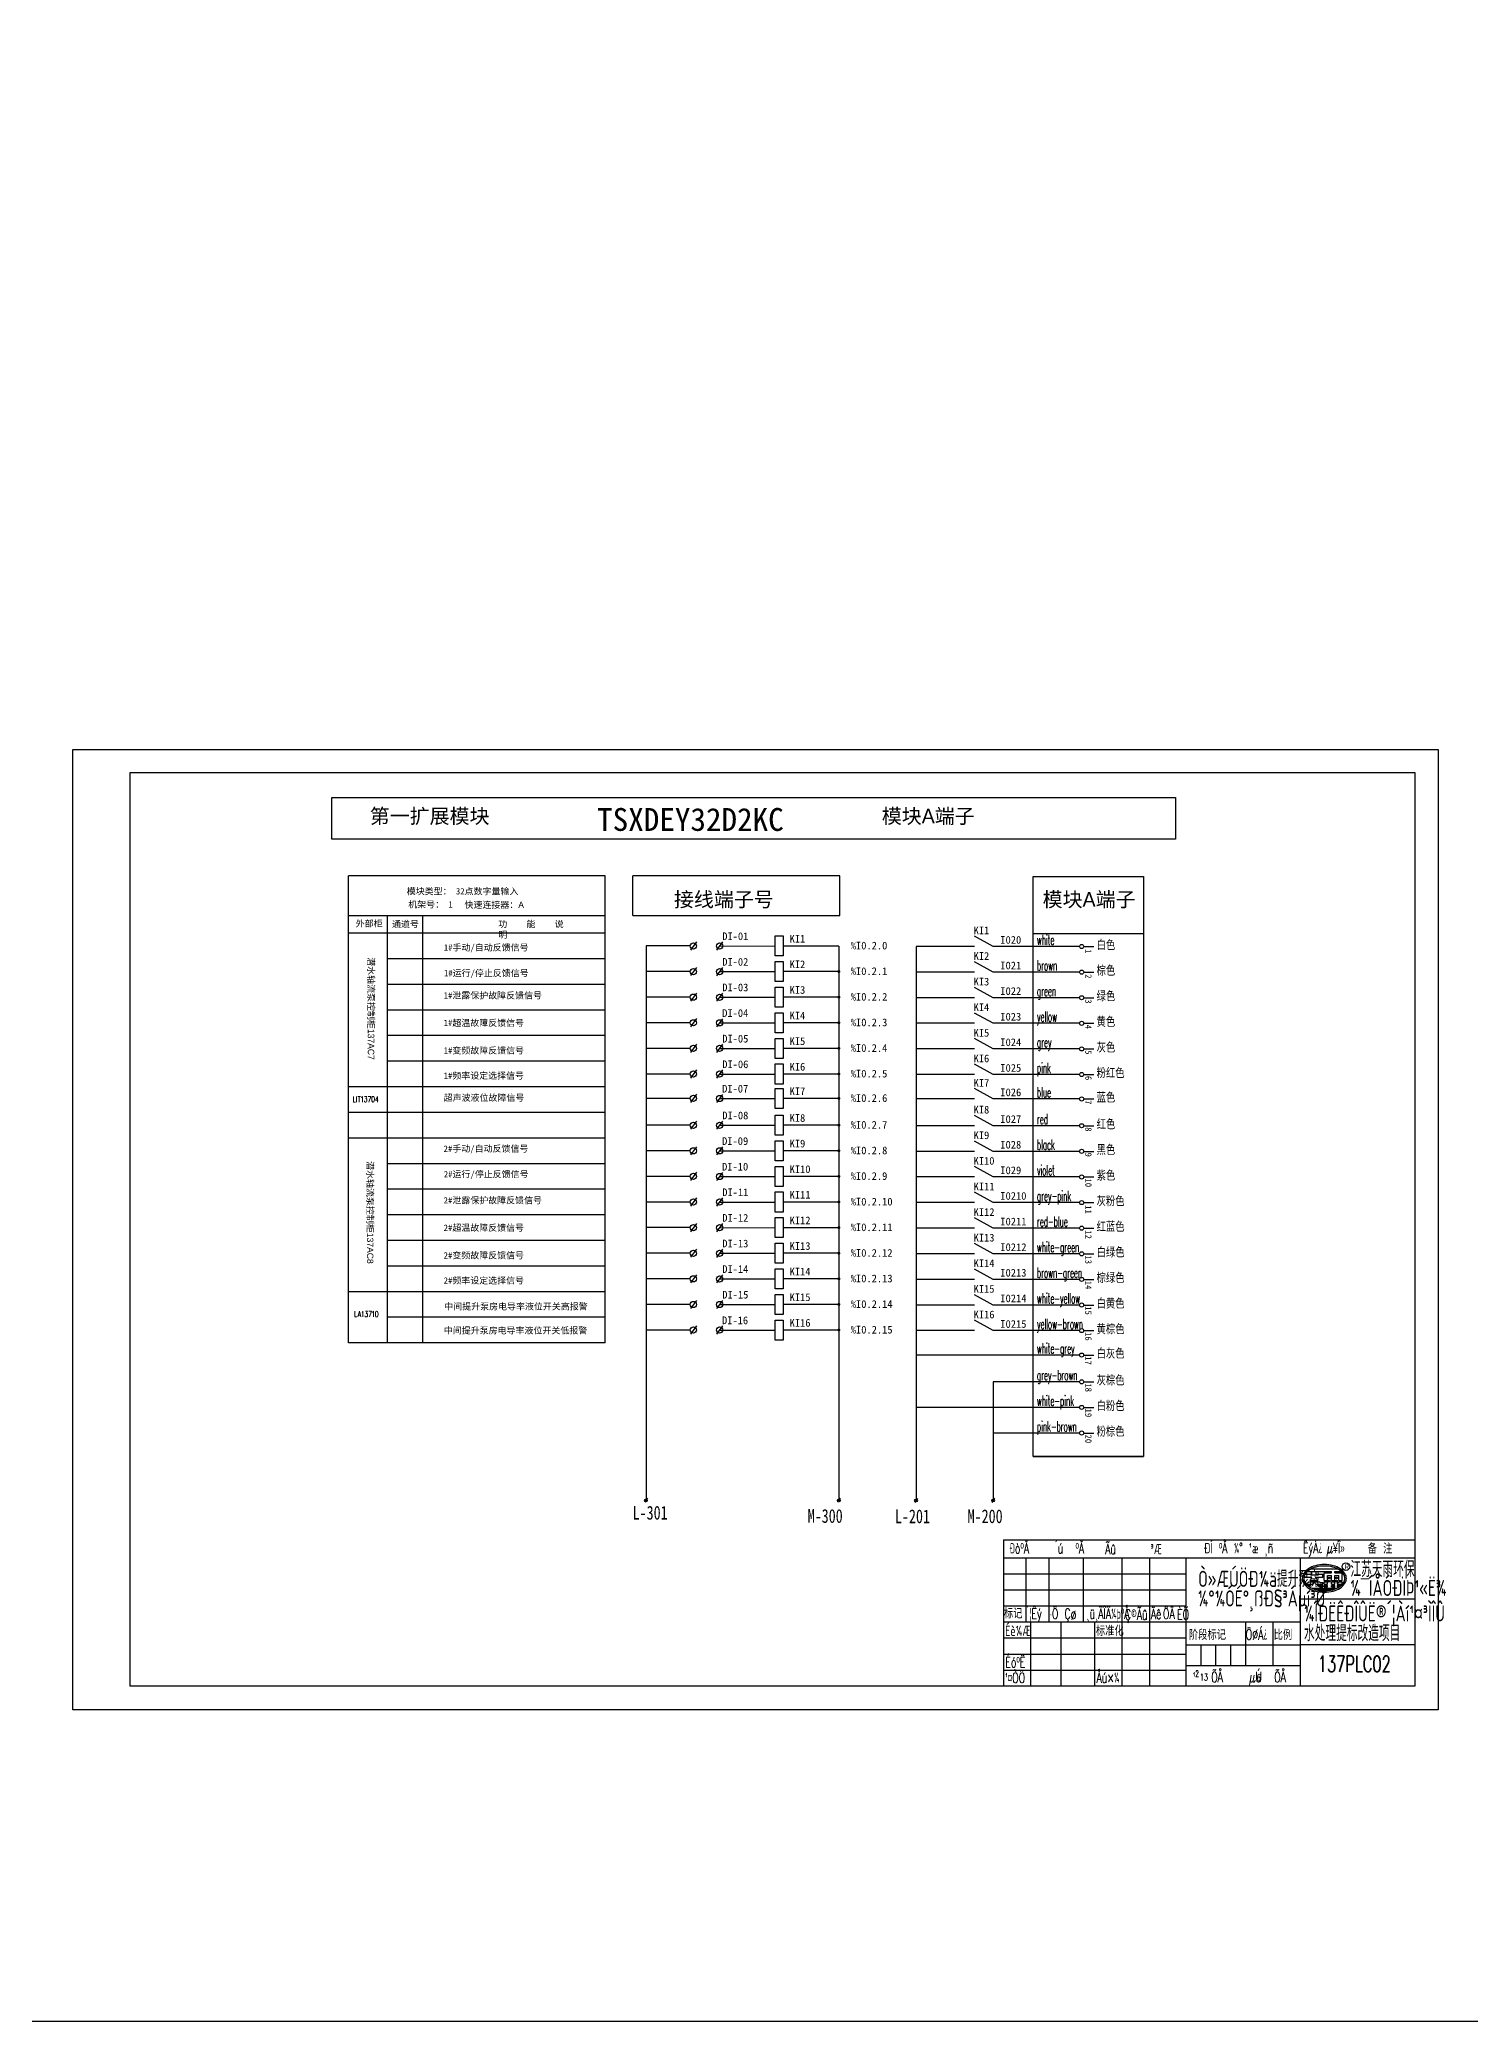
# Model space of a CAD drawing. Header units: millimetres. Extents: x 201 to 11482, y -7821 to 251.
# Drawn here: x 4357 to 4983, y -5888 to -5021 of the extents above; entities that cross this region are included whole.
import ezdxf
from ezdxf.enums import TextEntityAlignment as Align

# ---------------------------------------------------------------- set-up
doc = ezdxf.new("R2010")
doc.units = ezdxf.units.MM
doc.linetypes.add('CENTER2', pattern=[1.125, 0.75, -0.125, 0.125, -0.125])
doc.layers.add('LINE_THIN', color=2, linetype='Continuous')
doc.layers.add('TEXT', color=6, linetype='Continuous')
doc.layers.add('SECTION', color=3, linetype='CENTER2', lineweight=9)
doc.styles.add('HZ', font='txt', dxfattribs={"width": 0.67, "bigfont": 'hztxt'})
doc.styles.add('HZTXT', font='tssdeng.shx', dxfattribs={"width": 0.8, "bigfont": 'hztxt.shx'})

msp = doc.modelspace()

# ---------------------------------------------------------------- hatches: boundary and pattern name
at = {"linetype": 'ByBlock'}
h = msp.add_hatch(color=256, dxfattribs=at)
h.paths.add_polyline_path([(4706.646, -5428.005, 0.4142136), (4705.99, -5428.662, 0.4142136), (4706.646, -5429.318)])
h.paths.add_polyline_path([(4707.303, -5428.662), (4706.646, -5428.662), (4706.646, -5429.318, 0.4142136)])
h.paths.add_polyline_path([(4706.646, -5428.005), (4706.646, -5428.662), (4707.303, -5428.662, 0.4142136)])
h = msp.add_hatch(color=256, dxfattribs=at)
h.paths.add_polyline_path([(4706.646, -5439.204, 0.4142136), (4705.99, -5439.86, 0.4142136), (4706.646, -5440.517)])
h.paths.add_polyline_path([(4707.303, -5439.86), (4706.646, -5439.86), (4706.646, -5440.517, 0.4142136)])
h.paths.add_polyline_path([(4706.646, -5439.204), (4706.646, -5439.86), (4707.303, -5439.86, 0.4142136)])
h = msp.add_hatch(color=256, dxfattribs=at)
h.paths.add_polyline_path([(4706.646, -5450.403, 0.4142136), (4705.99, -5451.059, 0.4142136), (4706.646, -5451.716)])
h.paths.add_polyline_path([(4707.303, -5451.059), (4706.646, -5451.059), (4706.646, -5451.716, 0.4142136)])
h.paths.add_polyline_path([(4706.646, -5450.403), (4706.646, -5451.059), (4707.303, -5451.059, 0.4142136)])
h = msp.add_hatch(color=256, dxfattribs=at)
h.paths.add_polyline_path([(4706.646, -5461.602, 0.4142136), (4705.99, -5462.258, 0.4142136), (4706.646, -5462.915)])
h.paths.add_polyline_path([(4707.303, -5462.258), (4706.646, -5462.258), (4706.646, -5462.915, 0.4142136)])
h.paths.add_polyline_path([(4706.646, -5461.602), (4706.646, -5462.258), (4707.303, -5462.258, 0.4142136)])
h = msp.add_hatch(color=256, dxfattribs=at)
h.paths.add_polyline_path([(4706.646, -5472.8, 0.4142136), (4705.99, -5473.457, 0.4142136), (4706.646, -5474.113)])
h.paths.add_polyline_path([(4707.303, -5473.457), (4706.646, -5473.457), (4706.646, -5474.113, 0.4142136)])
h.paths.add_polyline_path([(4706.646, -5472.8), (4706.646, -5473.457), (4707.303, -5473.457, 0.4142136)])
h = msp.add_hatch(color=256, dxfattribs=at)
h.paths.add_polyline_path([(4706.646, -5483.488, 0.4142136), (4705.99, -5484.145, 0.4142136), (4706.646, -5484.801)])
h.paths.add_polyline_path([(4707.303, -5484.145), (4706.646, -5484.145), (4706.646, -5484.801, 0.4142136)])
h.paths.add_polyline_path([(4706.646, -5483.488), (4706.646, -5484.145), (4707.303, -5484.145, 0.4142136)])
h = msp.add_hatch(color=256, dxfattribs=at)
h.paths.add_polyline_path([(4706.646, -5495.198, 0.4142136), (4705.99, -5495.855, 0.4142136), (4706.646, -5496.511)])
h.paths.add_polyline_path([(4707.303, -5495.855), (4706.646, -5495.855), (4706.646, -5496.511, 0.4142136)])
h.paths.add_polyline_path([(4706.646, -5495.198), (4706.646, -5495.855), (4707.303, -5495.855, 0.4142136)])
h = msp.add_hatch(color=256, dxfattribs=at)
h.paths.add_polyline_path([(4706.646, -5506.397, 0.4142136), (4705.99, -5507.053, 0.4142136), (4706.646, -5507.71)])
h.paths.add_polyline_path([(4707.303, -5507.053), (4706.646, -5507.053), (4706.646, -5507.71, 0.4142136)])
h.paths.add_polyline_path([(4706.646, -5506.397), (4706.646, -5507.053), (4707.303, -5507.053, 0.4142136)])
h = msp.add_hatch(color=256, dxfattribs=at)
h.paths.add_polyline_path([(4706.646, -5517.596, 0.4142136), (4705.99, -5518.252, 0.4142136), (4706.646, -5518.909)])
h.paths.add_polyline_path([(4707.303, -5518.252), (4706.646, -5518.252), (4706.646, -5518.909, 0.4142136)])
h.paths.add_polyline_path([(4706.646, -5517.596), (4706.646, -5518.252), (4707.303, -5518.252, 0.4142136)])
h = msp.add_hatch(color=256, dxfattribs=at)
h.paths.add_polyline_path([(4706.646, -5528.795, 0.4142136), (4705.99, -5529.451, 0.4142136), (4706.646, -5530.108)])
h.paths.add_polyline_path([(4707.303, -5529.451), (4706.646, -5529.451), (4706.646, -5530.108, 0.4142136)])
h.paths.add_polyline_path([(4706.646, -5528.795), (4706.646, -5529.451), (4707.303, -5529.451, 0.4142136)])
h = msp.add_hatch(color=256, dxfattribs=at)
h.paths.add_polyline_path([(4706.646, -5539.994, 0.4142136), (4705.99, -5540.65, 0.4142136), (4706.646, -5541.307)])
h.paths.add_polyline_path([(4707.303, -5540.65), (4706.646, -5540.65), (4706.646, -5541.307, 0.4142136)])
h.paths.add_polyline_path([(4706.646, -5539.994), (4706.646, -5540.65), (4707.303, -5540.65, 0.4142136)])
h = msp.add_hatch(color=256, dxfattribs=at)
h.paths.add_polyline_path([(4706.646, -5551.192, 0.4142136), (4705.99, -5551.849, 0.4142136), (4706.646, -5552.505)])
h.paths.add_polyline_path([(4707.303, -5551.849), (4706.646, -5551.849), (4706.646, -5552.505, 0.4142136)])
h.paths.add_polyline_path([(4706.646, -5551.192), (4706.646, -5551.849), (4707.303, -5551.849, 0.4142136)])
h = msp.add_hatch(color=256, dxfattribs=at)
h.paths.add_polyline_path([(4706.646, -5562.391, 0.4142136), (4705.99, -5563.048, 0.4142136), (4706.646, -5563.704)])
h.paths.add_polyline_path([(4707.303, -5563.048), (4706.646, -5563.048), (4706.646, -5563.704, 0.4142136)])
h.paths.add_polyline_path([(4706.646, -5562.391), (4706.646, -5563.048), (4707.303, -5563.048, 0.4142136)])
h = msp.add_hatch(color=256, dxfattribs=at)
h.paths.add_polyline_path([(4706.646, -5573.59, 0.4142136), (4705.99, -5574.247, 0.4142136), (4706.646, -5574.903)])
h.paths.add_polyline_path([(4707.303, -5574.247), (4706.646, -5574.247), (4706.646, -5574.903, 0.4142136)])
h.paths.add_polyline_path([(4706.646, -5573.59), (4706.646, -5574.247), (4707.303, -5574.247, 0.4142136)])
h = msp.add_hatch(color=256, dxfattribs=at)
h.paths.add_polyline_path([(4706.646, -5584.789, 0.4142136), (4705.99, -5585.445, 0.4142136), (4706.646, -5586.102)])
h.paths.add_polyline_path([(4707.303, -5585.445), (4706.646, -5585.445), (4706.646, -5586.102, 0.4142136)])
h.paths.add_polyline_path([(4706.646, -5584.789), (4706.646, -5585.445), (4707.303, -5585.445, 0.4142136)])

# ---------------------------------------------------------------- linework, layer by layer
for p, q in [((4396.531, -5741.126), (4396.531, -5341.582)), ((4396.531, -5341.582), (4958.635, -5341.582)), ((4958.635, -5341.582), (4958.635, -5741.126)), ((4492.176, -5591.077), (4492.176, -5386.831)), ((4604.414, -5386.831), (4492.176, -5386.831)), ((4604.414, -5591.077), (4604.414, -5386.831)), ((4707.133, -5386.831), (4616.567, -5386.831)), ((4616.567, -5404.15), (4616.567, -5386.831)), ((4707.133, -5404.15), (4707.133, -5386.831)), ((4492.176, -5404.15), (4604.414, -5404.15)), ((4509.022, -5404.15), (4509.022, -5591.077)), ((4524.435, -5404.15), (4524.435, -5591.077)), ((4616.567, -5404.15), (4707.133, -5404.15)), ((4604.414, -5411.896), (4492.176, -5411.896)), ((4644.337, -5415.673), (4641.689, -5419.254)), ((4655.806, -5415.689), (4653.157, -5419.27)), ((4774.09, -5417.715), (4765.917, -5413.201)), ((4839.987, -5412.115), (4791.692, -5412.115)), ((4604.414, -5423.094), (4509.022, -5423.094)), ((4641.643, -5417.479), (4622.303, -5417.479)), ((4622.303, -5417.479), (4622.303, -5659.865)), ((4706.646, -5417.495), (4682.341, -5417.495)), ((4706.646, -5417.495), (4706.646, -5659.865)), ((4765.917, -5417.715), (4740.397, -5417.715)), ((4740.397, -5417.715), (4740.397, -5660.018)), ((4774.09, -5428.913), (4765.917, -5424.399)), ((4811.955, -5417.715), (4774.09, -5417.715)), ((4813.747, -5417.715), (4818.227, -5417.715)), ((4641.643, -5428.678), (4622.303, -5428.678)), ((4644.337, -5426.872), (4641.689, -5430.453)), ((4655.806, -5426.888), (4653.157, -5430.468)), ((4706.646, -5428.694), (4682.341, -5428.694)), ((4765.917, -5428.913), (4740.397, -5428.913)), ((4811.955, -5428.913), (4774.09, -5428.913)), ((4813.747, -5428.913), (4818.227, -5428.913)), ((4604.414, -5434.293), (4509.022, -5434.293)), ((4641.643, -5439.877), (4622.303, -5439.877)), ((4644.337, -5438.071), (4641.689, -5441.652)), ((4655.806, -5438.087), (4653.157, -5441.667)), ((4706.646, -5439.893), (4682.341, -5439.893)), ((4765.917, -5440.112), (4740.397, -5440.112)), ((4774.09, -5440.112), (4765.917, -5435.598)), ((4811.955, -5440.112), (4774.09, -5440.112)), ((4813.747, -5440.112), (4818.227, -5440.112)), ((4604.414, -5445.492), (4509.022, -5445.492)), ((4641.643, -5451.076), (4622.303, -5451.076)), ((4644.337, -5449.27), (4641.689, -5452.85)), ((4655.806, -5449.286), (4653.157, -5452.866)), ((4706.646, -5451.092), (4682.341, -5451.092)), ((4765.917, -5451.311), (4740.397, -5451.311)), ((4774.09, -5451.311), (4765.917, -5446.797)), ((4811.955, -5451.311), (4774.09, -5451.311)), ((4813.747, -5451.311), (4818.227, -5451.311)), ((4604.414, -5456.691), (4509.022, -5456.691)), ((4774.09, -5462.51), (4765.917, -5457.996)), ((4604.414, -5467.89), (4509.022, -5467.89)), ((4641.643, -5462.275), (4622.303, -5462.275)), ((4644.337, -5460.469), (4641.689, -5464.049)), ((4655.806, -5460.484), (4653.157, -5464.065)), ((4706.646, -5462.29), (4682.341, -5462.29)), ((4765.917, -5462.51), (4740.397, -5462.51)), ((4811.955, -5462.51), (4774.09, -5462.51)), ((4813.747, -5462.51), (4818.227, -5462.51)), ((4641.643, -5473.474), (4622.303, -5473.474)), ((4644.337, -5471.667), (4641.689, -5475.248)), ((4655.806, -5471.683), (4653.157, -5475.264)), ((4706.646, -5473.489), (4682.341, -5473.489)), ((4765.917, -5473.709), (4740.397, -5473.709)), ((4774.09, -5473.709), (4765.917, -5469.195)), ((4811.955, -5473.709), (4774.09, -5473.709)), ((4813.747, -5473.709), (4818.227, -5473.709)), ((4604.414, -5479.089), (4492.176, -5479.089)), ((4641.643, -5484.161), (4622.303, -5484.161)), ((4644.337, -5482.355), (4641.689, -5485.936)), ((4655.806, -5482.371), (4653.157, -5485.952)), ((4706.646, -5484.177), (4682.341, -5484.177)), ((4765.917, -5484.397), (4740.397, -5484.397)), ((4774.09, -5484.397), (4765.917, -5479.883)), ((4811.955, -5484.397), (4774.09, -5484.397)), ((4813.747, -5484.397), (4818.227, -5484.397)), ((4604.414, -5490.288), (4492.176, -5490.288)), ((4644.337, -5494.065), (4641.689, -5497.646)), ((4655.806, -5494.081), (4653.157, -5497.662)), ((4774.09, -5496.107), (4765.917, -5491.592)), ((4604.414, -5501.486), (4492.176, -5501.486)), ((4641.643, -5495.871), (4622.303, -5495.871)), ((4706.646, -5495.887), (4682.341, -5495.887)), ((4765.917, -5496.107), (4740.397, -5496.107)), ((4774.09, -5507.305), (4765.917, -5502.791)), ((4811.955, -5496.107), (4774.09, -5496.107)), ((4813.747, -5496.107), (4818.227, -5496.107)), ((4641.643, -5507.07), (4622.303, -5507.07)), ((4644.337, -5505.264), (4641.689, -5508.845)), ((4655.806, -5505.28), (4653.157, -5508.86)), ((4706.646, -5507.086), (4682.341, -5507.086)), ((4765.917, -5507.305), (4740.397, -5507.305)), ((4811.955, -5507.305), (4774.09, -5507.305)), ((4813.747, -5507.305), (4818.227, -5507.305)), ((4604.414, -5512.685), (4509.022, -5512.685)), ((4641.643, -5518.269), (4622.303, -5518.269)), ((4644.337, -5516.463), (4641.689, -5520.044)), ((4655.806, -5516.479), (4653.157, -5520.059)), ((4706.646, -5518.285), (4682.341, -5518.285)), ((4765.917, -5518.504), (4740.397, -5518.504)), ((4774.09, -5518.504), (4765.917, -5513.99)), ((4811.955, -5518.504), (4774.09, -5518.504)), ((4813.747, -5518.504), (4818.227, -5518.504)), ((4604.414, -5523.884), (4509.022, -5523.884)), ((4644.337, -5527.662), (4641.689, -5531.242)), ((4655.806, -5527.677), (4653.157, -5531.258)), ((4774.09, -5529.703), (4765.917, -5525.189)), ((4604.414, -5535.083), (4509.022, -5535.083)), ((4641.643, -5529.468), (4622.303, -5529.468)), ((4706.646, -5529.483), (4682.341, -5529.483)), ((4765.917, -5529.703), (4740.397, -5529.703)), ((4774.09, -5540.902), (4765.917, -5536.388)), ((4811.955, -5529.703), (4774.09, -5529.703)), ((4813.747, -5529.703), (4818.227, -5529.703)), ((4604.414, -5546.282), (4509.022, -5546.282)), ((4641.643, -5540.667), (4622.303, -5540.667)), ((4644.337, -5538.861), (4641.689, -5542.441)), ((4655.806, -5538.876), (4653.157, -5542.457)), ((4706.646, -5540.682), (4682.341, -5540.682)), ((4765.917, -5540.902), (4740.397, -5540.902)), ((4811.955, -5540.902), (4774.09, -5540.902)), ((4813.747, -5540.902), (4818.227, -5540.902)), ((4641.643, -5551.865), (4622.303, -5551.865)), ((4644.337, -5550.059), (4641.689, -5553.64)), ((4655.806, -5550.075), (4653.157, -5553.656)), ((4706.646, -5551.881), (4682.341, -5551.881)), ((4765.917, -5552.101), (4740.397, -5552.101)), ((4774.09, -5552.101), (4765.917, -5547.587)), ((4811.955, -5552.101), (4774.09, -5552.101)), ((4813.747, -5552.101), (4818.227, -5552.101)), ((4604.414, -5557.481), (4509.022, -5557.481)), ((4641.643, -5563.064), (4622.303, -5563.064)), ((4644.337, -5561.258), (4641.689, -5564.839)), ((4655.806, -5561.274), (4653.157, -5564.855)), ((4706.646, -5563.08), (4682.341, -5563.08)), ((4765.917, -5563.3), (4740.397, -5563.3)), ((4774.09, -5563.3), (4765.917, -5558.786)), ((4811.955, -5563.3), (4774.09, -5563.3)), ((4813.747, -5563.3), (4818.227, -5563.3)), ((4604.414, -5568.679), (4492.176, -5568.679)), ((4644.337, -5572.457), (4641.689, -5576.038)), ((4655.806, -5572.473), (4653.157, -5576.053)), ((4774.09, -5574.499), (4765.917, -5569.984)), ((4604.414, -5579.878), (4509.022, -5579.878)), ((4641.643, -5574.263), (4622.303, -5574.263)), ((4706.646, -5574.279), (4682.341, -5574.279)), ((4765.917, -5574.499), (4740.397, -5574.499)), ((4774.09, -5585.697), (4765.917, -5581.183)), ((4811.955, -5574.499), (4774.09, -5574.499)), ((4813.747, -5574.499), (4818.227, -5574.499)), ((4641.643, -5585.462), (4622.303, -5585.462)), ((4644.337, -5583.656), (4641.689, -5587.237)), ((4655.806, -5583.672), (4653.157, -5587.252)), ((4706.646, -5585.478), (4682.341, -5585.478)), ((4765.917, -5585.697), (4740.397, -5585.697)), ((4811.955, -5585.697), (4774.09, -5585.697)), ((4813.747, -5585.697), (4818.227, -5585.697)), ((4604.414, -5591.077), (4492.176, -5591.077)), ((4811.955, -5596.385), (4740.397, -5596.385)), ((4813.747, -5596.385), (4818.227, -5596.385)), ((4811.955, -5608.095), (4774.09, -5608.095)), ((4774.09, -5608.095), (4774.09, -5660.018)), ((4813.747, -5608.095), (4818.227, -5608.095)), ((4811.955, -5619.294), (4740.397, -5619.294)), ((4813.747, -5619.294), (4818.227, -5619.294)), ((4811.955, -5630.493), (4774.09, -5630.493)), ((4813.747, -5630.493), (4818.227, -5630.493)), ((4812.851, -5640.796), (4791.692, -5640.796)), ((4791.692, -5640.796), (4839.987, -5640.796)), ((4622.868, -5658.969), (4621.739, -5660.761)), ((4707.211, -5658.969), (4706.082, -5660.761)), ((4741.004, -5659.048), (4739.875, -5660.839)), ((4774.697, -5659.044), (4773.569, -5660.835)), ((4778.635, -5685.126), (4958.635, -5685.126)), ((4908.635, -5741.126), (4908.635, -5685.126)), ((4910.063, -5693.468), (4913.616, -5693.468)), ((4910.559, -5692.265), (4913.616, -5692.265)), ((4911.587, -5691.062), (4913.616, -5691.062)), ((4913.39, -5689.859), (4924.672, -5689.859)), ((4913.616, -5692.265), (4913.616, -5691.062)), ((4915.421, -5692.265), (4915.421, -5691.062)), ((4915.421, -5691.062), (4922.22, -5691.062)), ((4915.421, -5692.265), (4918.43, -5692.265)), ((4915.421, -5693.468), (4918.43, -5693.468)), ((4915.446, -5693.78), (4915.421, -5693.468)), ((4918.43, -5693.468), (4918.43, -5692.265)), ((4919.031, -5694.934), (4919.031, -5691.664)), ((4919.031, -5691.664), (4922.22, -5691.664)), ((4920.415, -5694.934), (4920.415, -5692.867)), ((4920.415, -5692.867), (4922.22, -5692.867)), ((4922.22, -5691.664), (4922.22, -5691.062)), ((4922.22, -5694.934), (4922.22, -5692.867)), ((4923.604, -5691.664), (4923.604, -5691.062)), ((4923.604, -5691.062), (4926.475, -5691.062)), ((4923.604, -5691.664), (4926.793, -5691.664)), ((4923.604, -5692.867), (4925.409, -5692.867)), ((4923.604, -5694.934), (4923.604, -5692.867)), ((4925.409, -5694.934), (4925.409, -5692.867)), ((4926.793, -5694.934), (4926.793, -5691.664)), ((4911.105, -5696.587), (4913.752, -5696.587)), ((4911.711, -5697.189), (4913.075, -5697.189)), ((4912.241, -5695.536), (4916.857, -5695.536)), ((4912.807, -5694.934), (4916.234, -5694.934)), ((4913.618, -5698.392), (4924.445, -5698.392)), ((4914.332, -5698.693), (4923.73, -5698.693)), ((4915.324, -5696.587), (4918.43, -5696.587)), ((4916.044, -5697.189), (4918.43, -5697.189)), ((4916.334, -5699.235), (4921.728, -5699.235)), ((4917.137, -5697.68), (4918.43, -5697.68)), ((4917.703, -5695.875), (4918.43, -5695.875)), ((4918.43, -5696.587), (4918.43, -5695.875)), ((4918.43, -5697.68), (4918.43, -5697.189)), ((4919.031, -5694.934), (4920.415, -5694.934)), ((4919.031, -5695.536), (4920.415, -5695.536)), ((4919.031, -5696.587), (4919.031, -5695.536)), ((4919.031, -5696.587), (4920.415, -5696.587)), ((4919.031, -5697.68), (4919.031, -5697.189)), ((4919.031, -5697.189), (4920.415, -5697.189)), ((4919.031, -5697.68), (4920.415, -5697.68)), ((4920.415, -5696.587), (4920.415, -5695.536)), ((4920.415, -5697.68), (4920.415, -5697.189)), ((4922.22, -5694.934), (4923.604, -5694.934)), ((4922.22, -5695.536), (4923.604, -5695.536)), ((4922.22, -5696.587), (4922.22, -5695.536)), ((4922.22, -5696.587), (4923.604, -5696.587)), ((4922.22, -5697.68), (4922.22, -5697.189)), ((4922.22, -5697.189), (4923.604, -5697.189)), ((4922.22, -5697.68), (4923.604, -5697.68)), ((4923.604, -5696.587), (4923.604, -5695.536)), ((4923.604, -5697.68), (4923.604, -5697.189)), ((4924.658, -5695.875), (4925.409, -5695.875)), ((4924.658, -5695.875), (4924.658, -5696.587)), ((4924.658, -5696.587), (4926.957, -5696.587)), ((4924.658, -5697.189), (4924.658, -5697.68)), ((4924.658, -5697.189), (4926.352, -5697.189)), ((4924.658, -5697.68), (4925.712, -5697.68)), ((4925.409, -5694.934), (4926.793, -5694.934)), ((4925.409, -5695.875), (4925.409, -5695.536)), ((4925.409, -5695.536), (4926.793, -5695.536)), ((4926.793, -5696.767), (4926.793, -5695.536)), ((4958.635, -5703.126), (4908.635, -5703.126)), ((4958.635, -5703.126), (4908.635, -5703.126)), ((4778.635, -5713.126), (4908.635, -5713.126)), ((4858.635, -5723.126), (4908.635, -5723.126)), ((4958.635, -5723.126), (4908.635, -5723.126)), ((4858.635, -5732.126), (4908.635, -5732.126)), ((4958.635, -5741.126), (4396.531, -5741.126)), ((4958.635, -5741.126), (4778.635, -5741.126))]:
    msp.add_line(p, q)
for p, q in [((4654.481, -5417.479), (4678.78, -5417.495)), ((4654.481, -5428.678), (4678.78, -5428.694)), ((4654.481, -5439.877), (4678.78, -5439.893)), ((4654.481, -5451.076), (4678.78, -5451.092)), ((4654.481, -5462.275), (4678.78, -5462.29)), ((4654.481, -5473.474), (4678.78, -5473.489)), ((4654.481, -5484.161), (4678.78, -5484.177)), ((4654.481, -5495.871), (4678.78, -5495.887)), ((4654.481, -5507.07), (4678.78, -5507.086)), ((4654.481, -5518.269), (4678.78, -5518.285)), ((4654.481, -5529.468), (4678.78, -5529.483)), ((4654.481, -5540.667), (4678.78, -5540.682)), ((4654.481, -5551.865), (4678.78, -5551.881)), ((4654.481, -5563.064), (4678.78, -5563.08)), ((4654.481, -5574.263), (4678.78, -5574.279)), ((4654.481, -5585.462), (4678.78, -5585.478))]:
    msp.add_line(p, q, dxfattribs=at)
at = {"color": 0}
for p, q in [((4778.635, -5677.126), (4958.635, -5677.126)), ((4778.635, -5677.126), (4958.635, -5677.126)), ((4778.635, -5685.126), (4958.635, -5685.126)), ((4778.635, -5685.126), (4958.635, -5685.126)), ((4778.635, -5713.126), (4908.635, -5713.126)), ((4778.635, -5713.126), (4908.635, -5713.126)), ((4858.635, -5723.126), (4908.635, -5723.126)), ((4858.635, -5723.126), (4908.635, -5723.126)), ((4858.635, -5732.126), (4908.635, -5732.126)), ((4858.635, -5732.126), (4908.635, -5732.126))]:
    msp.add_line(p, q, dxfattribs=at)
at = {"linetype": 'Continuous'}
msp.add_line((4958.635, -5703.126), (4908.635, -5703.126), dxfattribs=at)
for points in [[(741.178, -4154.422), (11482.36, -4154.422), (11482.36, -5887.788), (741.178, -5887.788)], [(4484.776, -5352.591), (4853.857, -5352.591), (4853.857, -5370.712), (4484.776, -5370.712)], [(4791.692, -5387.051), (4839.987, -5387.051), (4839.987, -5640.796), (4791.692, -5640.796)], [(4682.341, -5413.086), (4682.341, -5421.859), (4678.78, -5421.859), (4678.78, -5413.086)], [(4682.341, -5424.285), (4682.341, -5433.058), (4678.78, -5433.058), (4678.78, -5424.285)], [(4682.341, -5435.483), (4682.341, -5444.257), (4678.78, -5444.257), (4678.78, -5435.483)], [(4682.341, -5446.682), (4682.341, -5455.456), (4678.78, -5455.456), (4678.78, -5446.682)], [(4682.341, -5457.881), (4682.341, -5466.655), (4678.78, -5466.655), (4678.78, -5457.881)], [(4682.341, -5469.08), (4682.341, -5477.854), (4678.78, -5477.854), (4678.78, -5469.08)], [(4682.341, -5479.768), (4682.341, -5488.542), (4678.78, -5488.542), (4678.78, -5479.768)], [(4682.341, -5491.478), (4682.341, -5500.251), (4678.78, -5500.251), (4678.78, -5491.478)], [(4682.341, -5502.677), (4682.341, -5511.45), (4678.78, -5511.45), (4678.78, -5502.677)], [(4682.341, -5513.875), (4682.341, -5522.649), (4678.78, -5522.649), (4678.78, -5513.875)], [(4682.341, -5525.074), (4682.341, -5533.848), (4678.78, -5533.848), (4678.78, -5525.074)], [(4682.341, -5536.273), (4682.341, -5545.047), (4678.78, -5545.047), (4678.78, -5536.273)], [(4682.341, -5547.472), (4682.341, -5556.246), (4678.78, -5556.246), (4678.78, -5547.472)], [(4682.341, -5558.671), (4682.341, -5567.444), (4678.78, -5567.444), (4678.78, -5558.671)], [(4682.341, -5569.87), (4682.341, -5578.643), (4678.78, -5578.643), (4678.78, -5569.87)], [(4682.341, -5581.069), (4682.341, -5589.842), (4678.78, -5589.842), (4678.78, -5581.069)]]:
    msp.add_lwpolyline(points, close=True)
at = {"color": 0, "lineweight": 18}
for points in [[(4494.237, -5483.303), (4494.237, -5485.716), (4495.253, -5485.716)], [(4495.634, -5485.716), (4495.634, -5483.303)], [(4496.269, -5483.303), (4497.412, -5483.303)], [(4496.841, -5483.303), (4496.841, -5485.716)], [(4497.73, -5483.747), (4497.92, -5483.62), (4498.174, -5483.303), (4498.174, -5485.716)], [(4499.19, -5483.303), (4500.079, -5483.303), (4499.635, -5484.255), (4499.825, -5484.255), (4500.016, -5484.319), (4500.079, -5484.446), (4500.206, -5484.763), (4500.206, -5485.017), (4500.079, -5485.398), (4499.952, -5485.652), (4499.698, -5485.716), (4499.444, -5485.716), (4499.19, -5485.652), (4499.127, -5485.525), (4499.063, -5485.271)], [(4500.714, -5483.303), (4501.857, -5483.303), (4500.968, -5485.716)], [(4502.81, -5483.303), (4502.556, -5483.366), (4502.365, -5483.747), (4502.302, -5484.319), (4502.302, -5484.7), (4502.365, -5485.271), (4502.556, -5485.652), (4502.81, -5485.716), (4502.937, -5485.716), (4503.191, -5485.652), (4503.381, -5485.271), (4503.445, -5484.7), (4503.445, -5484.319), (4503.381, -5483.747), (4503.191, -5483.366), (4502.937, -5483.303), (4502.81, -5483.303)], [(4504.778, -5485.716), (4504.778, -5483.303), (4503.953, -5484.89), (4505.159, -5484.89)], [(4494.872, -5577.256), (4494.872, -5579.732), (4495.825, -5579.732)], [(4496.269, -5579.732), (4496.904, -5577.256), (4497.539, -5579.732)], [(4496.523, -5578.907), (4497.285, -5578.907)], [(4498.047, -5577.764), (4498.174, -5577.637), (4498.428, -5577.256), (4498.428, -5579.732)], [(4499.508, -5577.256), (4500.397, -5577.256), (4499.889, -5578.208), (4500.143, -5578.208), (4500.333, -5578.335), (4500.397, -5578.462), (4500.46, -5578.78), (4500.46, -5579.034), (4500.397, -5579.415), (4500.206, -5579.605), (4499.952, -5579.732), (4499.698, -5579.732), (4499.508, -5579.605), (4499.444, -5579.478), (4499.317, -5579.288)], [(4500.968, -5577.256), (4502.111, -5577.256), (4501.286, -5579.732)], [(4502.619, -5577.764), (4502.746, -5577.637), (4503, -5577.256), (4503, -5579.732)], [(4504.397, -5577.256), (4504.143, -5577.383), (4503.953, -5577.764), (4503.889, -5578.335), (4503.889, -5578.653), (4503.953, -5579.288), (4504.143, -5579.605), (4504.397, -5579.732), (4504.524, -5579.732), (4504.778, -5579.605), (4504.905, -5579.288), (4505.032, -5578.653), (4505.032, -5578.335), (4504.905, -5577.764), (4504.778, -5577.383), (4504.524, -5577.256), (4504.397, -5577.256)]]:
    msp.add_lwpolyline(points, dxfattribs=at)
for points in [[(4928.693, -5694.07, 0.1452621), (4928.068, -5691.965, 0.1071711), (4925.908, -5689.827, 0.0774043), (4922.926, -5688.523, 0.0645214), (4919.031, -5688.019, 0.0645214), (4915.136, -5688.523, 0.0774043), (4912.154, -5689.827, 0.1071711), (4909.994, -5691.965, 0.1452621), (4909.37, -5694.07, 0.1452621), (4909.994, -5696.175, 0.1071711), (4912.154, -5698.313, 0.0774043), (4915.136, -5699.617, 0.0645214), (4919.031, -5700.122, 0.0645214), (4922.926, -5699.617, 0.0774043), (4925.908, -5698.313, 0.1071711), (4928.068, -5696.175, 0.1452621)], [(4928.056, -5694.07, 0.1452621), (4927.534, -5692.312, 0.1071711), (4925.566, -5690.364, 0.0774043), (4922.764, -5689.139, 0.0645214), (4919.031, -5688.655, 0.0645214), (4915.299, -5689.139, 0.0774043), (4912.496, -5690.364, 0.1071711), (4910.528, -5692.312, 0.1452621), (4910.006, -5694.07, 0.1452621), (4910.528, -5695.828, 0.1071711), (4912.496, -5697.776, 0.0774043), (4915.299, -5699.001, 0.0645214), (4919.031, -5699.485, 0.0645214), (4922.764, -5699.001, 0.0774043), (4925.566, -5697.776, 0.1071711), (4927.534, -5695.828, 0.1452621)]]:
    msp.add_lwpolyline(points, format="xyb", close=True)
for centre, radius in [((4643.006, -5417.479), 1.363), ((4654.474, -5417.495), 1.363), ((4812.851, -5417.715), 0.896), ((4643.006, -5428.678), 1.363), ((4654.474, -5428.694), 1.363), ((4812.851, -5428.913), 0.896), ((4643.006, -5439.877), 1.363), ((4654.474, -5439.893), 1.363), ((4812.851, -5440.112), 0.896), ((4643.006, -5451.076), 1.363), ((4654.474, -5451.092), 1.363), ((4812.851, -5451.311), 0.896), ((4643.006, -5462.275), 1.363), ((4654.474, -5462.29), 1.363), ((4812.851, -5462.51), 0.896), ((4643.006, -5473.474), 1.363), ((4654.474, -5473.489), 1.363), ((4812.851, -5473.709), 0.896), ((4643.006, -5484.161), 1.363), ((4654.474, -5484.177), 1.363), ((4812.851, -5484.397), 0.896), ((4643.006, -5495.871), 1.363), ((4654.474, -5495.887), 1.363), ((4812.851, -5496.107), 0.896), ((4643.006, -5507.07), 1.363), ((4654.474, -5507.086), 1.363), ((4812.851, -5507.305), 0.896), ((4643.006, -5518.269), 1.363), ((4654.474, -5518.285), 1.363), ((4812.851, -5518.504), 0.896), ((4643.006, -5529.468), 1.363), ((4654.474, -5529.483), 1.363), ((4812.851, -5529.703), 0.896), ((4643.006, -5540.667), 1.363), ((4654.474, -5540.682), 1.363), ((4812.851, -5540.902), 0.896), ((4643.006, -5551.865), 1.363), ((4654.474, -5551.881), 1.363), ((4812.851, -5552.101), 0.896), ((4643.006, -5563.064), 1.363), ((4654.474, -5563.08), 1.363), ((4812.851, -5563.3), 0.896), ((4643.006, -5574.263), 1.363), ((4654.474, -5574.279), 1.363), ((4812.851, -5574.499), 0.896), ((4643.006, -5585.462), 1.363), ((4654.474, -5585.478), 1.363), ((4812.851, -5585.697), 0.896), ((4812.851, -5596.385), 0.896), ((4812.851, -5608.095), 0.896), ((4812.851, -5619.294), 0.896), ((4812.851, -5630.493), 0.896), ((4622.26, -5659.943), 0.591), ((4706.603, -5659.943), 0.591), ((4740.397, -5660.022), 0.591), ((4774.09, -5660.018), 0.591), ((4921.201, -5693.883), 0.1), ((4924.407, -5693.883), 0.1), ((4928.47, -5688.903), 1.666), ((4921.201, -5695.285), 0.1), ((4924.407, -5695.285), 0.1)]:
    msp.add_circle(centre, radius)
for centre, radius, start, end in [((4908.933, -5691.853), 4.95, 321.502997, 340.951261), ((4920.401, -5691.243), 5.567, 207.109979, 221.536588), ((4908.933, -5691.853), 4.95, 293.805664, 311.924678), ((4908.933, -5691.853), 6.755, 300.38393, 307.819429), ((4908.933, -5691.853), 6.755, 315.502624, 325.594686), ((4920.401, -5691.243), 7.372, 216.907792, 226.468118), ((4920.401, -5691.243), 7.372, 233.765595, 238.048673), ((4917.137, -5696.477), 1.203, 238.048673, 270), ((4920.401, -5691.243), 5.567, 230.459438, 231.797628), ((4917.703, -5694.672), 1.203, 231.797628, 270)]:
    msp.add_arc(centre, radius, start, end)
for p in [(4921.201, -5693.883), (4924.407, -5693.883), (4921.201, -5695.285), (4924.407, -5695.285)]:
    msp.add_point(p)
at = {"layer": 'LINE_THIN'}
for p, q in [((4371.531, -5751.582), (4371.531, -5331.582)), ((4371.531, -5331.582), (4968.839, -5331.582)), ((4968.839, -5331.582), (4968.839, -5751.582)), ((4968.839, -5751.582), (4371.531, -5751.582))]:
    msp.add_line(p, q, dxfattribs=at)
for centre in [(4921.201, -5693.883), (4924.407, -5693.883), (4921.201, -5695.285), (4924.407, -5695.285)]:
    msp.add_circle(centre, 0.401, dxfattribs=at)
at = {"layer": 'TEXT', "color": 0}
for p, q in [((4778.635, -5677.126), (4958.635, -5677.126)), ((4778.635, -5677.126), (4778.635, -5741.126)), ((4778.635, -5677.126), (4778.635, -5741.126)), ((4778.635, -5677.126), (4778.635, -5741.126)), ((4788.635, -5713.126), (4788.635, -5685.126)), ((4788.635, -5713.126), (4788.635, -5685.126)), ((4788.635, -5713.126), (4788.635, -5685.126)), ((4798.635, -5713.126), (4798.635, -5685.126)), ((4798.635, -5713.126), (4798.635, -5685.126)), ((4798.635, -5713.126), (4798.635, -5685.126)), ((4813.635, -5713.126), (4813.635, -5685.126)), ((4813.635, -5713.126), (4813.635, -5685.126)), ((4813.635, -5713.126), (4813.635, -5685.126)), ((4830.635, -5741.126), (4830.635, -5685.126)), ((4830.635, -5741.126), (4830.635, -5685.126)), ((4830.635, -5741.126), (4830.635, -5685.126)), ((4842.635, -5741.126), (4842.635, -5685.126)), ((4842.635, -5741.126), (4842.635, -5685.126)), ((4842.635, -5741.126), (4842.635, -5685.126)), ((4858.635, -5741.126), (4858.635, -5685.126)), ((4858.635, -5741.126), (4858.635, -5685.126)), ((4858.635, -5741.126), (4858.635, -5685.126)), ((4778.635, -5692.126), (4858.635, -5692.126)), ((4778.635, -5692.126), (4858.635, -5692.126)), ((4778.635, -5692.126), (4858.635, -5692.126)), ((4778.635, -5699.126), (4858.635, -5699.126)), ((4778.635, -5699.126), (4858.635, -5699.126)), ((4778.635, -5699.126), (4858.635, -5699.126)), ((4778.635, -5706.126), (4858.635, -5706.126)), ((4778.635, -5706.126), (4858.635, -5706.126)), ((4778.635, -5706.126), (4858.635, -5706.126)), ((4790.635, -5741.126), (4790.635, -5713.126)), ((4790.635, -5741.126), (4790.635, -5713.126)), ((4790.635, -5741.126), (4790.635, -5713.126)), ((4803.849, -5741.261), (4803.849, -5713.126)), ((4803.849, -5741.261), (4803.849, -5713.126)), ((4803.849, -5741.261), (4803.849, -5713.126)), ((4818.635, -5741.126), (4818.635, -5713.126)), ((4818.635, -5741.126), (4818.635, -5713.126)), ((4818.635, -5741.126), (4818.635, -5713.126)), ((4884.635, -5732.126), (4884.635, -5713.126)), ((4884.635, -5732.126), (4884.635, -5713.126)), ((4884.635, -5732.126), (4884.635, -5713.126)), ((4896.635, -5732.126), (4896.635, -5713.126)), ((4896.635, -5732.126), (4896.635, -5713.126)), ((4896.635, -5732.126), (4896.635, -5713.126)), ((4778.635, -5720.126), (4858.635, -5720.126)), ((4778.635, -5720.126), (4858.635, -5720.126)), ((4778.635, -5720.126), (4858.635, -5720.126)), ((4778.635, -5727.126), (4858.635, -5727.126)), ((4778.635, -5727.126), (4858.635, -5727.126)), ((4778.635, -5727.126), (4858.635, -5727.126)), ((4865.135, -5732.126), (4865.135, -5723.126)), ((4865.135, -5732.126), (4865.135, -5723.126)), ((4865.135, -5732.126), (4865.135, -5723.126)), ((4871.635, -5732.126), (4871.635, -5723.126)), ((4871.635, -5732.126), (4871.635, -5723.126)), ((4871.635, -5732.126), (4871.635, -5723.126)), ((4878.135, -5732.126), (4878.135, -5723.126)), ((4878.135, -5732.126), (4878.135, -5723.126)), ((4878.135, -5732.126), (4878.135, -5723.126)), ((4778.635, -5734.126), (4858.635, -5734.126)), ((4778.635, -5734.126), (4858.635, -5734.126)), ((4778.635, -5734.126), (4858.635, -5734.126))]:
    msp.add_line(p, q, dxfattribs=at)

# ---------------------------------------------------------------- texts
msp.add_text('TSXDEY32D2KC', height=10).set_placement((4600.883, -5367.157))
at = {"color": 6, "linetype": 'ByBlock', "ltscale": 10, "width": 0.75}
for s, p in [('L-301', (4616.43, -5668.337)), ('M-300', (4693.016, -5669.755)), ('L-201', (4731.189, -5669.908)), ('M-200', (4762.987, -5669.893))]:
    msp.add_text(s, height=6, dxfattribs=at).set_placement(p)
at = {"color": 6, "attachment_point": 1}
for s, insert, char_height, width in [('{\\fËÎÌå|b0|i0|c134|p2;\\H0.8x;第一扩展模块}', (4501.437, -5357.473), 8, 54.3121), ('{\\fËÎÌå|b0|i0|c134|p2;\\H0.8x;模块A端子}', (4725.445, -5357.473), 8, 54.3121), ('{\\fËÎÌå|b0|i0|c134|p2;\\H0.8x;接线端子号}', (4634.503, -5393.92), 8, 60.8462), ('{\\fËÎÌå|b0|i0|c134|p2;\\H0.8x;模块A端子}', (4795.798, -5393.92), 8, 54.3121), ('{\\H0.8x;1#手动/自动反馈信号}', (4533.817, -5416.759), 3.5, 71.24785), ('{\\H0.8x;1#运行/停止反馈信号}', (4533.88, -5427.945), 3.5, 71.24785), ('{\\fSimSun|b0|i0|c134|p2;1#泄露保护故障反馈信号}', (4533.751, -5437.715), 2.8, 71.24785), ('{\\fSimSun|b0|i0|c134|p2;1#超温故障反馈信号}', (4533.751, -5449.721), 2.8, 71.24785), ('{\\fSimSun|b0|i0|c134|p2;1#变频故障反馈信号}', (4533.751, -5461.787), 2.8, 71.24785), ('{\\fSimSun|b0|i0|c134|p2;1#频率设定选择信号}', (4533.751, -5472.788), 2.8, 71.24785), ('{\\fSimSun|b0|i0|c134|p2;超声波液位故障信号}', (4533.751, -5482.459), 2.8, 71.24785), ('{\\H0.8x;2#\\fËÎÌå|b0|i0|c134|p2;手动\\ftxt|b0|i0|c134|p2;/\\fËÎÌå|b0|i0|c134|p2;自动反馈信号}', (4533.751, -5504.713), 3.5, 71.24785), ('{\\H0.8x;2#\\fËÎÌå|b0|i0|c134|p2;运行\\ftxt|b0|i0|c134|p2;/\\fËÎÌå|b0|i0|c134|p2;停止反馈信号}', (4533.813, -5515.899), 3.5, 71.24785), ('{\\fSimSun|b0|i0|c134|p2;2#泄露保护故障反馈信号}', (4533.751, -5527.305), 2.8, 71.24785), ('{\\fSimSun|b0|i0|c134|p2;2#超温故障反馈信号}', (4533.751, -5539.312), 2.8, 71.24785), ('{\\fSimSun|b0|i0|c134|p2;2#变频故障反馈信号}', (4533.751, -5551.378), 2.8, 71.24785), ('{\\fSimSun|b0|i0|c134|p2;2#频率设定选择信号}', (4533.751, -5562.379), 2.8, 71.24785), ('{\\fSimSun|b0|i0|c134|p2;中间提升泵房电导率液位开关高报警}', (4534.039, -5573.743), 2.8, 137.77983), ('{\\fSimSun|b0|i0|c134|p2;中间提升泵房电导率液位开关低报警}', (4533.833, -5584.239), 2.8, 71.24785)]:
    msp.add_mtext(s, dxfattribs=dict(at, insert=insert, char_height=char_height, width=width))
at = {"color": 1, "char_height": 2.8, "attachment_point": 1}
for s, insert, width in [('{\\fËÎÌå|b0|i0|c134|p2;模块类型：\\ftxt|b0|i0|c134|p2; 32\\fËÎÌå|b0|i0|c134|p2;点数字量输入\\ftxt|b0|i0|c134|p2; }', (4517.606, -5392.161), 73.22662), ('机架号： 1', (4518.254, -5397.934), 21.15123), ('{\\fËÎÌå|b0|i0|c134|p2;快速连接器：A\\ftxt|b0|i0|c134|p2; }', (4542.873, -5398.082), 43.89667)]:
    msp.add_mtext(s, dxfattribs=dict(at, insert=insert, width=width))
at = {"char_height": 2.8, "attachment_point": 1}
for s, insert, width in [('{\\fËÎÌå|b0|i0|c134|p2;外部柜\\ftxt|b0|i0|c134|p2; }', (4495.275, -5406.267), 13.86985), ('通道号 ', (4511.147, -5406.512), 18.82568), ('{\\T3.15;功能说明 }', (4557.633, -5406.512), 43.29369)]:
    msp.add_mtext(s, dxfattribs=dict(at, insert=insert, width=width))
at = {"color": 6, "linetype": 'ByBlock', "ltscale": 10, "char_height": 3.36, "width": 0.09421, "attachment_point": 1}
for s, insert in [('DI-01', (4655.624, -5411.54)), ('KI1', (4685.096, -5412.625)), ('%I0.2.0', (4711.859, -5415.624)), ('KI1', (4765.586, -5408.984)), ('I020', (4777.287, -5413.126)), ('DI-02', (4655.617, -5422.739)), ('KI2', (4685.096, -5423.824)), ('KI2', (4765.586, -5420.183)), ('I021', (4777.287, -5424.325)), ('DI-03', (4655.624, -5433.916)), ('%I0.2.1', (4711.859, -5426.823)), ('KI3', (4765.586, -5431.381)), ('KI3', (4685.096, -5435.022)), ('%I0.2.2', (4711.859, -5438.021)), ('KI4', (4765.586, -5442.58)), ('I022', (4777.287, -5435.524)), ('DI-04', (4655.602, -5445.137)), ('KI4', (4685.096, -5446.221)), ('%I0.2.3', (4711.859, -5449.22)), ('I023', (4777.287, -5446.723)), ('DI-05', (4655.624, -5456.336)), ('KI5', (4685.096, -5457.42)), ('KI5', (4765.586, -5453.779)), ('I024', (4777.287, -5457.922)), ('DI-06', (4655.624, -5467.535)), ('KI6', (4685.096, -5468.619)), ('%I0.2.4', (4711.859, -5460.419)), ('KI6', (4765.586, -5464.978)), ('%I0.2.5', (4711.859, -5471.618)), ('KI7', (4765.586, -5475.666)), ('I025', (4777.287, -5469.12)), ('DI-07', (4655.581, -5478.222)), ('KI7', (4685.096, -5479.307)), ('%I0.2.6', (4711.859, -5482.306)), ('I026', (4777.287, -5479.808)), ('DI-08', (4655.624, -5489.91)), ('KI8', (4685.096, -5491.017)), ('%I0.2.7', (4711.859, -5494.016)), ('KI8', (4765.586, -5487.376)), ('I027', (4777.287, -5491.518)), ('DI-09', (4655.566, -5501.131)), ('KI9', (4685.096, -5502.216)), ('KI9', (4765.586, -5498.575)), ('I028', (4777.287, -5502.717)), ('%I0.2.8', (4711.859, -5505.215)), ('KI10', (4765.586, -5509.773)), ('DI-10', (4655.559, -5512.33)), ('KI10', (4685.096, -5513.414)), ('%I0.2.9', (4711.859, -5516.413)), ('I029', (4777.287, -5513.916)), ('DI-11', (4655.624, -5523.506)), ('KI11', (4685.096, -5524.613)), ('%I0.2.10', (4711.859, -5527.612)), ('KI11', (4765.586, -5520.972)), ('I0210', (4777.287, -5525.115)), ('DI-12', (4655.624, -5534.705)), ('KI12', (4685.096, -5535.812)), ('KI12', (4765.586, -5532.171)), ('I0211', (4777.287, -5536.314)), ('DI-13', (4655.624, -5545.927)), ('%I0.2.11', (4711.859, -5538.811)), ('KI13', (4765.586, -5543.37)), ('KI13', (4685.096, -5547.011)), ('%I0.2.12', (4711.859, -5550.01)), ('KI14', (4765.586, -5554.569)), ('I0212', (4777.287, -5547.512)), ('DI-14', (4655.624, -5557.103)), ('KI14', (4685.096, -5558.21)), ('%I0.2.13', (4711.859, -5561.209)), ('I0213', (4777.287, -5558.711)), ('DI-15', (4655.624, -5568.302)), ('KI15', (4685.096, -5569.409)), ('%I0.2.14', (4711.859, -5572.408)), ('KI15', (4765.586, -5565.768)), ('I0214', (4777.287, -5569.91)), ('DI-16', (4655.516, -5579.523)), ('KI16', (4685.096, -5580.607)), ('KI16', (4765.586, -5576.967)), ('I0215', (4777.287, -5581.109)), ('%I0.2.15', (4711.859, -5583.606))]:
    msp.add_mtext(s, dxfattribs=dict(at, insert=insert))
at = {"color": 6, "char_height": 3.5, "width": 71.24785, "attachment_point": 1, "rotation": 270}
for s, insert in [('{\\fËÎÌå|b0|i0|c134|p2;\\H0.8x;潜水轴流泵控制柜137AC7}', (4503.377, -5422.37)), ('{\\fËÎÌå|b0|i0|c134|p2;\\H0.8x;潜水轴流泵控制柜137AC8}', (4503.002, -5511.561))]:
    msp.add_mtext(s, dxfattribs=dict(at, insert=insert))
at = {"char_height": 2.8, "width": 5.0353, "attachment_point": 1, "rotation": 270}
for s, insert in [('1', (4817.241, -5418.857)), ('2', (4817.241, -5429.818)), ('3', (4817.241, -5440.79)), ('4', (4817.241, -5451.909)), ('5', (4817.241, -5463.022)), ('6', (4817.241, -5474.322)), ('7', (4817.241, -5484.908)), ('8', (4817.241, -5496.738)), ('9', (4817.241, -5507.807)), ('10', (4817.241, -5519.151)), ('11', (4817.241, -5530.845)), ('12', (4817.241, -5541.807)), ('13', (4817.241, -5552.778)), ('14', (4817.241, -5563.897)), ('15', (4817.241, -5575.01)), ('16', (4817.241, -5586.31)), ('17', (4817.241, -5596.896)), ('18', (4817.241, -5608.727)), ('19', (4817.241, -5619.795)), ('20', (4817.241, -5631.139))]:
    msp.add_mtext(s, dxfattribs=dict(at, insert=insert))
at = {"layer": 'LINE_THIN', "style": 'HZTXT'}
msp.add_text('R', height=2.139, dxfattribs=at).set_placement((4927.848, -5690.046))
at = {"layer": 'SECTION', "color": 3, "style": 'HZ', "width": 0.67}
for s, height, p in [('Ò»ÆÚÖÐ¼ä提升泵房', 7, (4863.846, -5697.766)), ('江苏天雨环保', 6.9881, (4930.433, -5693.519)), ('¼¯ÍÅÓÐÏÞ¹«Ë¾', 6.98805, (4930.364, -5701.743)), ('¼¯ÍÅÓÐÏÞ¹«Ë¾', 6.98805, (4930.364, -5701.743)), ('¼°¼ÓÉ°¸ßÐ§³Áµí³Ø', 6.98805, (4863.682, -5706.308)), ('¼ÎÐËÊÐÎÛË®´¦Àí¹¤³ÌÎÛ', 6.98805, (4910.103, -5712.881)), ('¼ÎÐËÊÐÎÛË®´¦Àí¹¤³ÌÎÛ', 6.98805, (4910.103, -5712.881)), ('水处理提标改造项目', 6.9881, (4910.146, -5721.523)), ('137PLC02', 6.9881, (4916.21, -5734.984))]:
    msp.add_text(s, height=height, dxfattribs=at).set_placement(p)
at = {"layer": 'TEXT', "style": 'HZ'}
for s, width, p in [('white', 0.5, (4793.315, -5417.053)), ('白色', 0.67, (4819.412, -5419.303)), ('brown', 0.5, (4793.315, -5428.252)), ('棕色', 0.67, (4819.412, -5430.502)), ('green', 0.5, (4793.315, -5439.451)), ('绿色', 0.67, (4819.412, -5441.701)), ('yellow', 0.5, (4793.315, -5450.65)), ('黄色', 0.67, (4819.412, -5452.9)), ('grey', 0.5, (4793.315, -5461.849)), ('灰色', 0.67, (4819.412, -5464.099)), ('pink', 0.5, (4793.315, -5473.048)), ('粉红色', 0.67, (4819.412, -5475.297)), ('blue', 0.5, (4793.315, -5483.736)), ('蓝色', 0.67, (4819.412, -5485.985)), ('red', 0.5, (4793.315, -5495.445)), ('红色', 0.67, (4819.412, -5497.695)), ('black', 0.5, (4793.315, -5506.644)), ('黑色', 0.67, (4819.412, -5508.894)), ('violet', 0.5, (4793.315, -5517.843)), ('紫色', 0.67, (4819.412, -5520.093)), ('grey-pink', 0.5, (4793.315, -5529.042)), ('灰粉色', 0.67, (4819.412, -5531.292)), ('red-blue', 0.5, (4793.315, -5540.241)), ('红蓝色', 0.67, (4819.412, -5542.491)), ('white-green', 0.5, (4793.315, -5551.44)), ('白绿色', 0.67, (4819.412, -5553.689)), ('brown-green', 0.5, (4793.315, -5562.638)), ('棕绿色', 0.67, (4819.412, -5564.888)), ('white-yellow', 0.5, (4793.315, -5573.837)), ('白黄色', 0.67, (4819.412, -5576.087)), ('yellow-brown', 0.5, (4793.315, -5585.036)), ('黄棕色', 0.67, (4819.412, -5587.286)), ('white-grey', 0.5, (4793.315, -5595.724)), ('白灰色', 0.67, (4819.412, -5597.974)), ('grey-brown', 0.5, (4793.315, -5607.434)), ('灰棕色', 0.67, (4819.412, -5609.684)), ('white-pink', 0.5, (4793.315, -5618.633)), ('白粉色', 0.67, (4819.412, -5620.882)), ('pink-brown', 0.5, (4793.315, -5629.832)), ('粉棕色', 0.67, (4819.412, -5632.081)), ('标记', 0.67, (4778.851, -5711.595)), ('´¦Êý', 0.67, (4788.706, -5711.743)), ('´¦Êý', 0.67, (4788.706, -5711.743)), ('´¦Êý', 0.67, (4788.706, -5711.743)), ('·Ö Çø', 0.67, (4799.018, -5711.743)), ('·Ö Çø', 0.67, (4799.018, -5711.743)), ('·Ö Çø', 0.67, (4799.018, -5711.743)), ('¸ü¸ÄÎÄ¼þºÅ', 0.67, (4815.006, -5711.743)), ('¸ü¸ÄÎÄ¼þºÅ', 0.67, (4815.006, -5711.743)), ('¸ü¸ÄÎÄ¼þºÅ', 0.67, (4815.006, -5711.743)), ('Ç©Ãû', 0.67, (4831.784, -5712.156)), ('Ç©Ãû', 0.67, (4831.784, -5712.156)), ('Ç©Ãû', 0.67, (4831.784, -5712.156)), ('Äê', 0.67, (4843.091, -5711.864)), ('Äê', 0.67, (4843.091, -5711.864)), ('Äê', 0.67, (4843.091, -5711.864)), ('ÔÂ', 0.67, (4848.416, -5711.787)), ('ÔÂ', 0.67, (4848.416, -5711.787)), ('ÔÂ', 0.67, (4848.416, -5711.787)), ('ÈÕ', 0.67, (4854.6, -5712.095)), ('Éè¼Æ', 0.67, (4779.439, -5719.236)), ('Éè¼Æ', 0.67, (4779.439, -5719.236)), ('Éè¼Æ', 0.67, (4779.439, -5719.236)), ('阶段标记', 0.67, (4859.738, -5720.962)), ('ÖØÁ¿', 0.67, (4884.627, -5720.909)), ('ÖØÁ¿', 0.67, (4884.627, -5720.909)), ('ÖØÁ¿', 0.67, (4884.627, -5720.909)), ('比例', 0.67, (4896.838, -5720.982)), ('ÉóºË', 0.67, (4779.439, -5732.971)), ('ÉóºË', 0.67, (4779.439, -5732.971)), ('ÉóºË', 0.67, (4779.439, -5732.971)), ('¹¤ÒÕ', 0.67, (4779.439, -5739.797)), ('¹¤ÒÕ', 0.67, (4779.439, -5739.797)), ('¹¤ÒÕ', 0.67, (4779.439, -5739.797)), ('Åú×¼', 0.67, (4819.348, -5739.725)), ('¹²  ÕÅ', 0.67, (4861.519, -5739.449)), ('µÚ  ÕÅ', 0.67, (4886.152, -5739.449))]:
    msp.add_text(s, height=4.5, dxfattribs=dict(at, width=width)).set_placement(p)
at = {"layer": 'TEXT', "style": 'HZ', "width": 0.67}
for s, p in [('ÐòºÅ', (4785.612, -5683.147)), ('ÐòºÅ', (4785.612, -5683.147)), ('ÐòºÅ', (4785.612, -5683.147)), ('Ãû     ³Æ', (4835.552, -5683.481)), ('Ãû     ³Æ', (4835.552, -5683.481)), ('Ãû     ³Æ', (4835.552, -5683.481)), ('ÐÍ ºÅ ¼° ¹æ ¸ñ', (4881.553, -5683.089)), ('ÐÍ ºÅ ¼° ¹æ ¸ñ', (4881.553, -5683.089)), ('ÐÍ ºÅ ¼° ¹æ ¸ñ', (4881.553, -5683.089)), ('ÊýÁ¿', (4913.923, -5683.066)), ('ÊýÁ¿', (4913.923, -5683.066)), ('ÊýÁ¿', (4913.923, -5683.066)), ('µ¥Î»', (4924.013, -5683.005)), ('µ¥Î»', (4924.013, -5683.005)), ('µ¥Î»', (4924.013, -5683.005)), ('备 注', (4943.403, -5683.25))]:
    msp.add_text(s, height=4.5, dxfattribs=at).set_placement(p, align=Align.CENTER)
msp.add_text('´ú  ºÅ', height=4.5, dxfattribs=at).set_placement((4813.998, -5683.147), align=Align.RIGHT)
msp.add_text('´ú  ºÅ', height=4.5, dxfattribs=at).set_placement((4813.998, -5683.147), align=Align.RIGHT)
msp.add_text('´ú  ºÅ', height=4.5, dxfattribs=at).set_placement((4813.998, -5683.147), align=Align.RIGHT)
at = {"layer": 'TEXT', "color": 0, "style": 'HZ', "width": 0.67}
for s, height, p in [('标准化', 4.5, (4819.073, -5719.23)), ('Åú×¼', 4.5, (4819.348, -5739.725)), ('Åú×¼', 4.5, (4819.348, -5739.725)), ('13', 3, (4864.547, -5738.767)), ('6', 3, (4889.468, -5739.009))]:
    msp.add_text(s, height=height, dxfattribs=at).set_placement(p)

doc.saveas('drawing.dxf')
